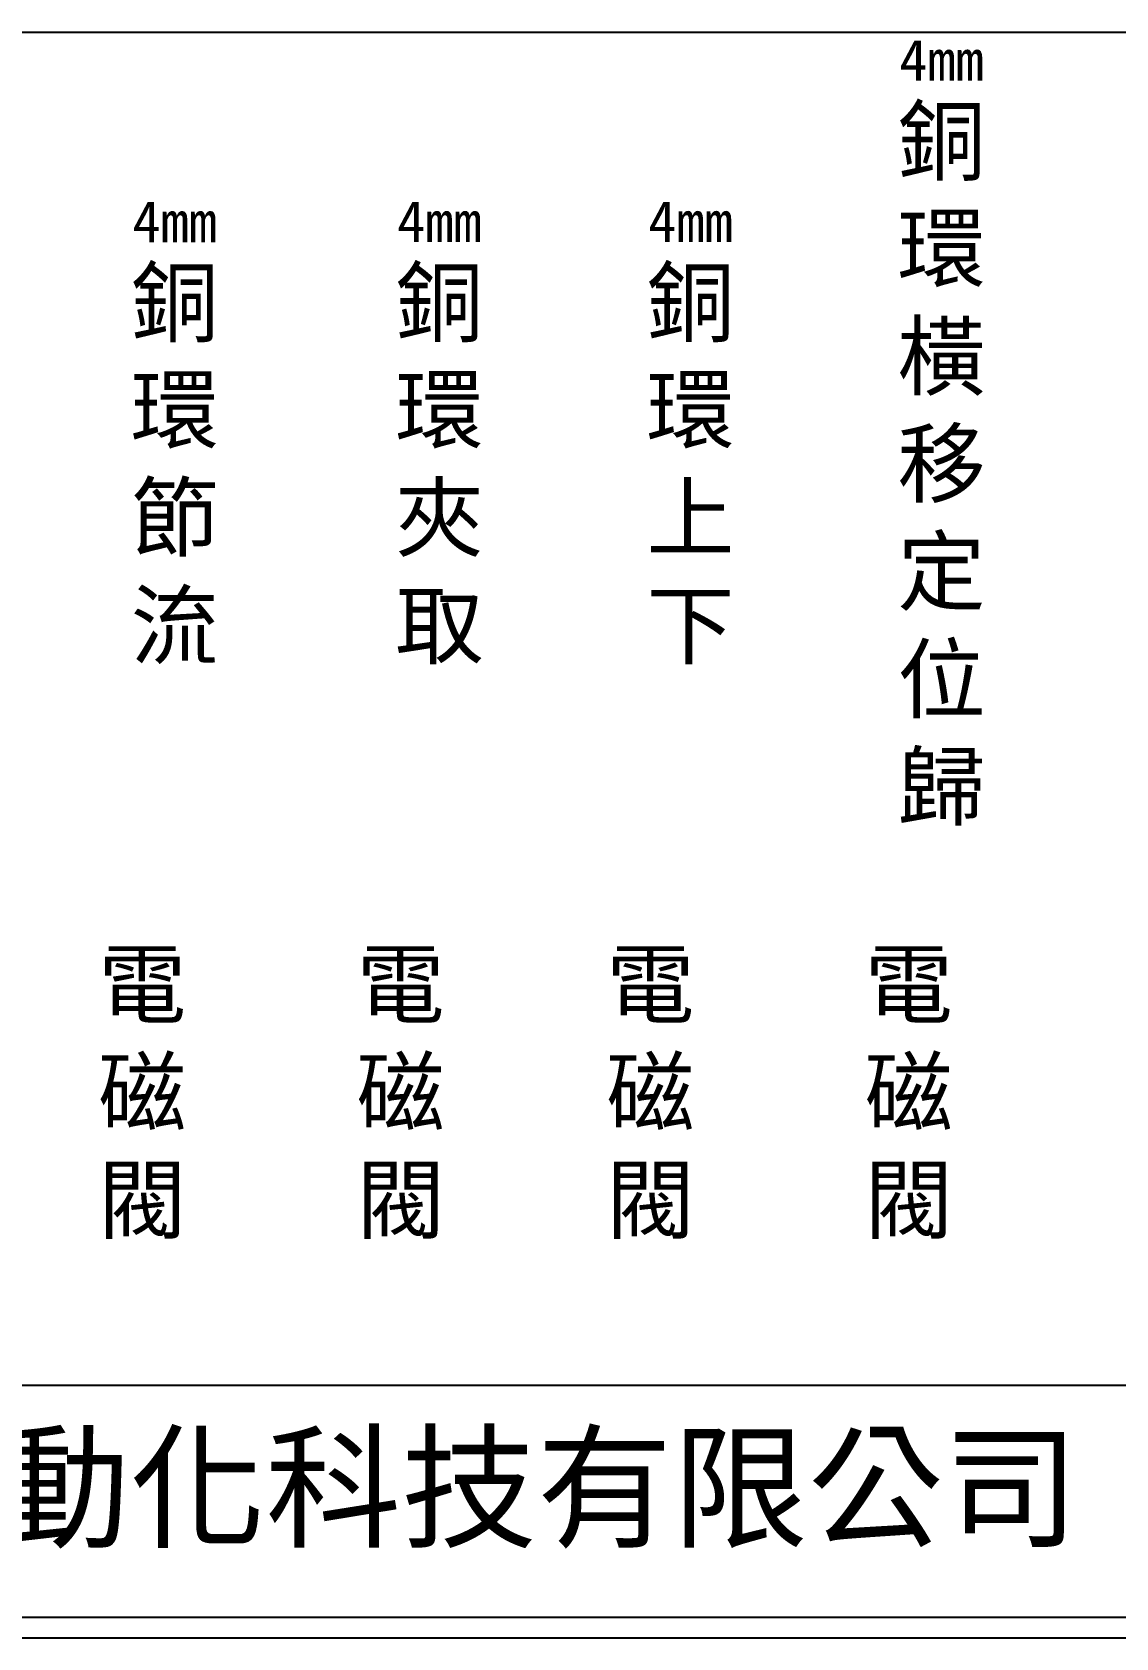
# Model space of a CAD drawing. Extents: x 889 to 1176, y 251 to 455.
# Drawn here: x 954.5 to 1019.9, y 251.2 to 348.2 of the extents above; entities that cross this region are included whole.
import ezdxf

# ---------------------------------------------------------------- set-up
doc = ezdxf.new("R2010")
doc.units = 0
doc.layers.add('圖框層', color=7, linetype='CONTINUOUS')
doc.layers.add('標尺寸層', color=3, linetype='CONTINUOUS')
doc.styles.add('CNS', font='romanc.shx', dxfattribs={"bigfont": 'chineset.shx'})
doc.styles.add('STSL', font='kaiu.ttf')

msp = doc.modelspace()

# ---------------------------------------------------------------- linework, layer by layer
at = {"layer": '圖框層', "color": 7}
for p, q in [((890.321, 266.445), (1174.821, 266.445)), ((890.321, 252.445), (1174.821, 252.445)), ((889.071, 251.195), (1176.071, 251.195))]:
    msp.add_line(p, q, dxfattribs=at)
at = {"layer": '標尺寸層', "color": 7}
msp.add_line((893.818, 348.153), (1171.69, 348.153), dxfattribs=at)

# ---------------------------------------------------------------- texts
at = {"layer": '圖框層', "color": 4, "style": 'STSL'}
msp.add_text('泓陞自動化科技有限公司', height=6, dxfattribs=at).set_placement((927.675, 257.271))
at = {"layer": '標尺寸層', "color": 7, "char_height": 3.9, "attachment_point": 5, "style": 'CNS'}
for s, insert, width in [('{\\fDFKai-SB|b0|i0|c136|p65;\\H0.64103x;4mm\\H1.56x;\\P銅環橫移定位歸}', (1009.398, 323.977), 2.84806), ('{\\fDFKai-SB|b0|i0|c136|p65;\\H0.64103x;4mm\\H1.56x;\\P銅環節流}', (963.106, 323.977), 2.84806), ('{\\fDFKai-SB|b0|i0|c136|p65;\\H0.64103x;4mm\\H1.56x;\\P銅環夾取}', (979.084, 323.977), 2.84806), ('{\\fDFKai-SB|b0|i0|c136|p65;\\H0.64103x;4mm\\H1.56x;\\P銅環上下}', (994.241, 323.977), 2.84806), ('{\\fDFKai-SB|b0|i0|c136|p65;電磁閥}', (961.145, 283.937), 8.6627), ('{\\fDFKai-SB|b0|i0|c136|p65;電磁閥}', (976.742, 283.937), 8.6627), ('{\\fDFKai-SB|b0|i0|c136|p65;電磁閥}', (991.827, 283.937), 8.6627), ('{\\fDFKai-SB|b0|i0|c136|p65;電磁閥}', (1007.424, 283.937), 8.6627)]:
    msp.add_mtext(s, dxfattribs=dict(at, insert=insert, width=width))

doc.saveas('drawing.dxf')
